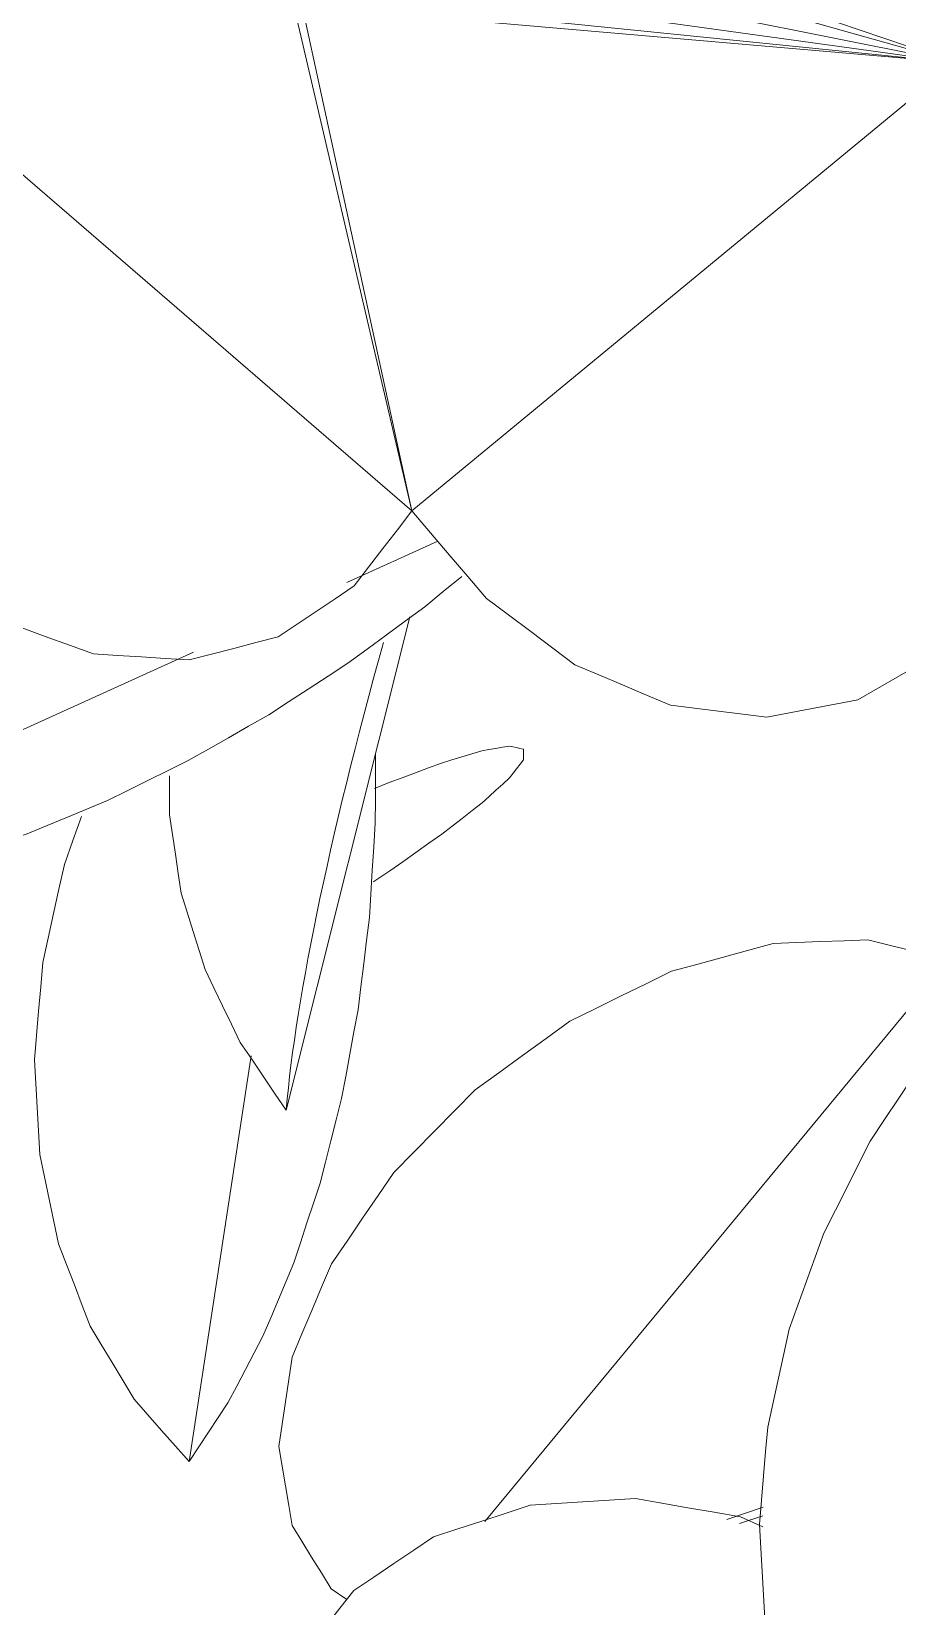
# Model space of a CAD drawing. Header units: metres. Extents: x -18.34 to -13.25, y -25.49 to -16.26.
# Drawn here: x -14.9841 to -14.939, y -21.0717 to -20.9897 of the extents above; entities that cross this region are included whole.
import ezdxf

# ---------------------------------------------------------------- set-up
doc = ezdxf.new("R2010")
doc.units = ezdxf.units.M
doc.layers.add('Importações nas famílias', color=7, linetype='Continuous', lineweight=5)
doc.layers.add('Vegetação', color=7, linetype='Continuous', lineweight=5)

# ---------------------------------------------------------------- blocks, each defined once
blk = doc.blocks.new('Planta_pergolado_12200 - plantas pergolado_skp_Component_12-V3485-Pavimento 02 - Executivo')
at = {"layer": 'Importações nas famílias', "color": 9}
for p, q in [((0.022673, 0.135611), (0.022565, 0.135523)), ((0.023583, 0.131337), (0.023591, 0.131833)), ((0.02074, 0.130994), (0.020569, 0.130403))]:
    blk.add_line(p, q, dxfattribs=at)
at = {"layer": 'Importações nas famílias', "color": 9, "flags": 128}
for points in [[(0.022565, 0.135523), (0.022433, 0.135287), (0.022301, 0.13505), (0.022169, 0.134814), (0.022037, 0.134577)], [(0.022037, 0.134577), (0.021883, 0.134197), (0.02173, 0.133816), (0.021577, 0.133436), (0.021424, 0.133056)], [(0.021424, 0.133056), (0.021253, 0.13254), (0.021082, 0.132025), (0.020911, 0.131509), (0.02074, 0.130994)], [(0.023428, 0.128855), (0.023467, 0.129476), (0.023505, 0.130096), (0.023544, 0.130717), (0.023583, 0.131337)], [(0.023357, 0.128093), (0.02336, 0.128124), (0.023428, 0.128855)]]:
    blk.add_lwpolyline(points, dxfattribs=at)
blk = doc.blocks.new('Planta_pergolado_12200 - plantas pergolado_skp_Component_17-V3486-Pavimento 02 - Executivo')
at = {"layer": 'Importações nas famílias', "color": 9}
for p, q in [((0.037706, 0.152053), (0.037725, 0.153191)), ((0.044451, 0.10981), (0.043743, 0.109602)), ((0.052096, 0.095322), (0.051524, 0.096015))]:
    blk.add_line(p, q, dxfattribs=at)
at = {"layer": 'Importações nas famílias', "color": 9, "flags": 128}
for points in [[(0.038379, 0.147624), (0.038211, 0.148731), (0.038043, 0.149838), (0.037874, 0.150946), (0.037706, 0.152053)], [(0.039066, 0.145622), (0.038723, 0.146623), (0.038379, 0.147624)], [(0.037153, 0.14166), (0.037803, 0.14215), (0.038453, 0.14264)], [(0.034962, 0.138702), (0.035509, 0.139441), (0.036057, 0.140181), (0.036605, 0.14092), (0.037153, 0.14166)], [(0.033329, 0.134948), (0.033738, 0.135886), (0.034146, 0.136825), (0.034554, 0.137763), (0.034962, 0.138702)], [(0.032368, 0.130654), (0.032608, 0.131728), (0.032848, 0.132801), (0.033089, 0.133875), (0.033329, 0.134948)], [(0.032141, 0.126113), (0.032198, 0.127249), (0.032254, 0.128384), (0.032311, 0.129519), (0.032368, 0.130654)], [(0.032667, 0.121635), (0.032535, 0.122754), (0.032404, 0.123874), (0.032273, 0.124994), (0.032141, 0.126113)], [(0.033907, 0.117524), (0.033597, 0.118551), (0.033287, 0.119579), (0.032977, 0.120607), (0.032667, 0.121635)], [(0.035779, 0.11406), (0.035311, 0.114926), (0.034843, 0.115792), (0.034375, 0.116658), (0.033907, 0.117524)], [(0.038154, 0.11148), (0.03756, 0.112125), (0.036966, 0.11277), (0.036372, 0.113415), (0.035779, 0.11406)], [(0.04087, 0.10996), (0.040191, 0.11034), (0.039512, 0.11072), (0.038833, 0.1111), (0.038154, 0.11148)], [(0.043743, 0.109602), (0.043025, 0.109692), (0.042306, 0.109781), (0.041588, 0.10987), (0.04087, 0.10996)], [(0.054758, 0.093579), (0.054093, 0.094014), (0.053427, 0.09445), (0.052761, 0.094886), (0.052096, 0.095322)], [(0.056901, 0.093133), (0.056187, 0.093281), (0.055472, 0.09343), (0.054758, 0.093579)]]:
    blk.add_lwpolyline(points, dxfattribs=at)
blk = doc.blocks.new('Planta_pergolado_12200 - plantas pergolado_skp_Component_16-V3487-Pavimento 02 - Executivo')
for name in ['Planta_pergolado_12200 - plantas pergolado_skp_Component_17-V3486-Pavimento 02 - Executivo', 'Planta_pergolado_12200 - plantas pergolado_skp_Component_12-V3485-Pavimento 02 - Executivo']:
    blk.add_blockref(name, (0, 0))
blk = doc.blocks.new('Planta_pergolado_12200 - plantas pergolado_skp_-V3488-Pavimento 02 - Executivo')
blk.add_blockref('Planta_pergolado_12200 - plantas pergolado_skp_Component_16-V3487-Pavimento 02 - Executivo', (0, 0))
blk = doc.blocks.new('Planta_pergolado_12200 - plantas pergolado_skp_-V3489-Pavimento 02 - Executivo')
at = {"xscale": 1.254472261797389, "yscale": 1.254472261797389, "zscale": 1.254472261797389, "rotation": 44.99999999999149}
blk.add_blockref('Planta_pergolado_12200 - plantas pergolado_skp_-V3488-Pavimento 02 - Executivo', (0.101937, -0.102346), dxfattribs=at)
blk = doc.blocks.new('Planta_pergolado_12200 - plantas pergolado_skp_Component_12-V3555-Pavimento 02 - Executivo')
at = {"layer": 'Importações nas famílias', "color": 9}
blk.add_line((0.02074, 0.130994), (0.020569, 0.130403), dxfattribs=at)
at = {"layer": 'Importações nas famílias', "color": 9, "flags": 128}
for points in [[(0.022565, 0.135523), (0.022433, 0.135287), (0.022301, 0.13505), (0.022169, 0.134814), (0.022037, 0.134577)], [(0.022996, 0.135872), (0.022888, 0.135785), (0.02278, 0.135698), (0.022673, 0.135611), (0.022565, 0.135523)], [(0.023319, 0.135615), (0.023239, 0.135679), (0.023158, 0.135743), (0.023077, 0.135808), (0.022996, 0.135872)], [(0.023528, 0.134757), (0.023476, 0.134972), (0.023424, 0.135186), (0.023371, 0.1354), (0.023319, 0.135615)], [(0.023616, 0.13332), (0.023594, 0.13368), (0.023572, 0.134039), (0.02355, 0.134398), (0.023528, 0.134757)], [(0.022037, 0.134577), (0.021883, 0.134197), (0.02173, 0.133816), (0.021577, 0.133436), (0.021424, 0.133056)], [(0.021424, 0.133056), (0.021253, 0.13254), (0.021082, 0.132025), (0.020911, 0.131509), (0.02074, 0.130994)], [(0.023583, 0.131337), (0.023591, 0.131833), (0.0236, 0.132329), (0.023608, 0.132825), (0.023616, 0.13332)], [(0.023428, 0.128855), (0.023467, 0.129476), (0.023505, 0.130096), (0.023544, 0.130717), (0.023583, 0.131337)], [(0.023357, 0.128093), (0.02336, 0.128124), (0.023428, 0.128855)]]:
    blk.add_lwpolyline(points, dxfattribs=at)
blk = doc.blocks.new('Planta_pergolado_12200 - plantas pergolado_skp_Component_17-V3556-Pavimento 02 - Executivo')
at = {"layer": 'Importações nas famílias', "color": 9}
for p, q in [((0.039754, 0.143621), (0.045453, 0.115897)), ((0.051287, 0.123278), (0.051797, 0.124669)), ((0.051708, 0.123565), (0.052056, 0.124454)), ((0.044451, 0.10981), (0.043743, 0.109602))]:
    blk.add_line(p, q, dxfattribs=at)
at = {"layer": 'Importações nas famílias', "color": 9, "flags": 128}
for points in [[(0.037153, 0.14166), (0.037803, 0.14215), (0.038453, 0.14264), (0.039104, 0.143131), (0.039754, 0.143621)], [(0.034962, 0.138702), (0.035509, 0.139441), (0.036057, 0.140181), (0.036605, 0.14092), (0.037153, 0.14166)], [(0.033329, 0.134948), (0.033738, 0.135886), (0.034146, 0.136825), (0.034554, 0.137763), (0.034962, 0.138702)], [(0.032368, 0.130654), (0.032608, 0.131728), (0.032848, 0.132801), (0.033089, 0.133875), (0.033329, 0.134948)], [(0.032141, 0.126113), (0.032198, 0.127249), (0.032254, 0.128384), (0.032311, 0.129519), (0.032368, 0.130654)], [(0.032667, 0.121635), (0.032535, 0.122754), (0.032404, 0.123874), (0.032273, 0.124994), (0.032141, 0.126113)], [(0.033907, 0.117524), (0.033597, 0.118551), (0.033287, 0.119579), (0.032977, 0.120607), (0.032667, 0.121635)], [(0.035779, 0.11406), (0.035311, 0.114926), (0.034843, 0.115792), (0.034375, 0.116658), (0.033907, 0.117524)], [(0.038154, 0.11148), (0.03756, 0.112125), (0.036966, 0.11277), (0.036372, 0.113415), (0.035779, 0.11406)], [(0.04087, 0.10996), (0.040191, 0.11034), (0.039512, 0.11072), (0.038833, 0.1111), (0.038154, 0.11148)], [(0.043743, 0.109602), (0.043025, 0.109692), (0.042306, 0.109781), (0.041588, 0.10987), (0.04087, 0.10996)]]:
    blk.add_lwpolyline(points, dxfattribs=at)
blk = doc.blocks.new('Planta_pergolado_12200 - plantas pergolado_skp_Component_16-V3557-Pavimento 02 - Executivo')
for name in ['Planta_pergolado_12200 - plantas pergolado_skp_Component_17-V3556-Pavimento 02 - Executivo', 'Planta_pergolado_12200 - plantas pergolado_skp_Component_12-V3555-Pavimento 02 - Executivo']:
    blk.add_blockref(name, (0, 0))
blk = doc.blocks.new('Planta_pergolado_12200 - plantas pergolado_skp_-V3558-Pavimento 02 - Executivo')
blk.add_blockref('Planta_pergolado_12200 - plantas pergolado_skp_Component_16-V3557-Pavimento 02 - Executivo', (0, 0))
blk = doc.blocks.new('Planta_pergolado_12200 - plantas pergolado_skp_-V3559-Pavimento 02 - Executivo')
at = {"xscale": 1.254472261797389, "yscale": 1.254472261797389, "zscale": 1.254472261797389, "rotation": 44.99999999999149}
blk.add_blockref('Planta_pergolado_12200 - plantas pergolado_skp_-V3558-Pavimento 02 - Executivo', (0.101937, -0.102346), dxfattribs=at)
blk = doc.blocks.new('Planta_pergolado_12200 - plantas pergolado_skp_-V3560-Pavimento 02 - Executivo')
at = {"rotation": 89.9999999999999}
for name in ['Planta_pergolado_12200 - plantas pergolado_skp_-V3559-Pavimento 02 - Executivo', 'Planta_pergolado_12200 - plantas pergolado_skp_-V3489-Pavimento 02 - Executivo']:
    blk.add_blockref(name, (0.696245, 0.01573), dxfattribs=at)
blk = doc.blocks.new('Planta_pergolado_12200 - plantas pergolado_skp_Component_12-V667-Pavimento 02 - Executivo')
at = {"layer": 'Importações nas famílias', "color": 9}
blk.add_line((-0.053406, -0.233311), (-0.027716, -0.226869), dxfattribs=at)
at = {"layer": 'Importações nas famílias', "color": 9, "flags": 128}
for points in [[(-0.031853, -0.229005), (-0.030917, -0.228746), (-0.029981, -0.228487), (-0.029045, -0.228228)], [(-0.035507, -0.229954), (-0.034594, -0.229716), (-0.03368, -0.229479), (-0.032766, -0.229242), (-0.031853, -0.229005)], [(-0.039032, -0.230805), (-0.038151, -0.230592), (-0.037269, -0.230379), (-0.036388, -0.230166), (-0.035507, -0.229954)], [(-0.042387, -0.231549), (-0.041548, -0.231363), (-0.040709, -0.231177), (-0.03987, -0.230991), (-0.039032, -0.230805)], [(-0.048442, -0.232685), (-0.047716, -0.232559), (-0.046989, -0.232432), (-0.046262, -0.232305), (-0.045535, -0.232179)], [(-0.045535, -0.232179), (-0.044748, -0.232021), (-0.043961, -0.231864), (-0.043174, -0.231707), (-0.042387, -0.231549)], [(-0.051076, -0.233064), (-0.050417, -0.23297), (-0.049759, -0.232875), (-0.049101, -0.23278), (-0.048442, -0.232685)], [(-0.053406, -0.233311), (-0.052823, -0.23325), (-0.052241, -0.233188), (-0.051658, -0.233126), (-0.051076, -0.233064)], [(-0.049884, -0.235696), (-0.050764, -0.2351), (-0.051645, -0.234504), (-0.052525, -0.233908), (-0.053406, -0.233311)], [(-0.046088, -0.23753), (-0.047037, -0.237072), (-0.047986, -0.236613), (-0.048935, -0.236155), (-0.049884, -0.235696)], [(-0.042107, -0.238769), (-0.043103, -0.238459), (-0.044098, -0.23815), (-0.045093, -0.23784), (-0.046088, -0.23753)], [(-0.038036, -0.239385), (-0.039054, -0.239231), (-0.040072, -0.239077), (-0.041089, -0.238923), (-0.042107, -0.238769)], [(-0.036002, -0.239374), (-0.037019, -0.239379), (-0.038036, -0.239385)]]:
    blk.add_lwpolyline(points, dxfattribs=at)
blk = doc.blocks.new('Planta_pergolado_12200 - plantas pergolado_skp_Component_16-V3907-Pavimento 02 - Executivo')
at = {"extrusion": (0, 0, -1), "zscale": -1, "rotation": 180}
blk.add_blockref('Planta_pergolado_12200 - plantas pergolado_skp_Component_12-V667-Pavimento 02 - Executivo', (0, 0), dxfattribs=at)
blk = doc.blocks.new('Planta_pergolado_12200 - plantas pergolado_skp_Component_12-V739-Pavimento 02 - Executivo')
at = {"layer": 'Importações nas famílias', "color": 9}
blk.add_line((-0.071722, -0.238356), (-0.050576, -0.23512), dxfattribs=at)
at = {"layer": 'Importações nas famílias', "color": 9, "flags": 128}
for points in [[(-0.043382, -0.228971), (-0.042154, -0.228895), (-0.040926, -0.228818), (-0.039698, -0.228742), (-0.038469, -0.228665)], [(-0.038469, -0.228665), (-0.037226, -0.228659), (-0.035982, -0.228653), (-0.034809, -0.228647)], [(-0.052809, -0.230414), (-0.051652, -0.230199), (-0.050495, -0.229985), (-0.049337, -0.229771), (-0.04818, -0.229556)], [(-0.04818, -0.229556), (-0.046981, -0.22941), (-0.045781, -0.229264), (-0.044582, -0.229117), (-0.043382, -0.228971)], [(-0.057218, -0.231534), (-0.056116, -0.231254), (-0.055014, -0.230974), (-0.053911, -0.230694), (-0.052809, -0.230414)], [(-0.061358, -0.232905), (-0.060323, -0.232563), (-0.059288, -0.23222), (-0.058253, -0.231877), (-0.057218, -0.231534)], [(-0.065183, -0.234512), (-0.064227, -0.23411), (-0.063271, -0.233709), (-0.062315, -0.233307), (-0.061358, -0.232905)], [(-0.068651, -0.236335), (-0.067784, -0.235879), (-0.066917, -0.235424), (-0.06605, -0.234968), (-0.065183, -0.234512)], [(-0.071722, -0.238356), (-0.070954, -0.237851), (-0.070187, -0.237346), (-0.069419, -0.236841), (-0.068651, -0.236335)], [(-0.068471, -0.241228), (-0.069284, -0.24051), (-0.070097, -0.239792), (-0.07091, -0.239074), (-0.071722, -0.238356)], [(-0.064658, -0.243515), (-0.065611, -0.242943), (-0.066564, -0.242372), (-0.067518, -0.2418), (-0.068471, -0.241228)], [(-0.060371, -0.245166), (-0.061443, -0.244753), (-0.062514, -0.24434), (-0.063586, -0.243928), (-0.064658, -0.243515)], [(-0.038121, -0.243962), (-0.039373, -0.24441), (-0.040624, -0.244859)], [(-0.055713, -0.24614), (-0.056877, -0.245896), (-0.058042, -0.245653), (-0.059207, -0.245409), (-0.060371, -0.245166)], [(-0.040624, -0.244859), (-0.041899, -0.24514), (-0.043173, -0.245422), (-0.044448, -0.245703), (-0.045722, -0.245985)], [(-0.045722, -0.245985), (-0.046989, -0.246092), (-0.048256, -0.2462), (-0.049524, -0.246307), (-0.050791, -0.246415)], [(-0.050791, -0.246415), (-0.052021, -0.246346), (-0.053252, -0.246277), (-0.054482, -0.246209), (-0.055713, -0.24614)]]:
    blk.add_lwpolyline(points, dxfattribs=at)
blk = doc.blocks.new('Planta_pergolado_12200 - plantas pergolado_skp_Component_16-V3943-Pavimento 02 - Executivo')
at = {"extrusion": (0, 0, -1), "zscale": -1, "rotation": 180}
blk.add_blockref('Planta_pergolado_12200 - plantas pergolado_skp_Component_12-V739-Pavimento 02 - Executivo', (0, 0), dxfattribs=at)
blk = doc.blocks.new('Planta_pergolado_12200 - plantas pergolado_skp_Component_12-V749-Pavimento 02 - Executivo')
at = {"layer": 'Importações nas famílias', "color": 9}
blk.add_line((-0.095923, -0.200589), (-0.042963, -0.192484), dxfattribs=at)
at = {"layer": 'Importações nas famílias', "color": 9, "flags": 128}
for points in [[(-0.067583, -0.191204), (-0.066355, -0.191127), (-0.065126, -0.191051), (-0.063898, -0.190974), (-0.06267, -0.190898)], [(-0.06267, -0.190898), (-0.061426, -0.190892), (-0.060183, -0.190886), (-0.05894, -0.19088), (-0.057696, -0.190874)], [(-0.057696, -0.190874), (-0.056451, -0.190939), (-0.055207, -0.191003), (-0.053962, -0.191068), (-0.052717, -0.191133)], [(-0.052717, -0.191133), (-0.051485, -0.191267), (-0.050252, -0.191402), (-0.04902, -0.191537), (-0.047788, -0.191671)], [(-0.07701, -0.192647), (-0.075852, -0.192432), (-0.074695, -0.192218), (-0.073538, -0.192004), (-0.072381, -0.191789)], [(-0.072381, -0.191789), (-0.071181, -0.191643), (-0.069982, -0.191497), (-0.068782, -0.19135), (-0.067583, -0.191204)], [(-0.047788, -0.191671), (-0.046581, -0.191874), (-0.045375, -0.192078), (-0.044169, -0.192281), (-0.042963, -0.192484)], [(-0.081419, -0.193767), (-0.080317, -0.193487), (-0.079214, -0.193207), (-0.078112, -0.192927), (-0.07701, -0.192647)], [(-0.042963, -0.192484), (-0.043845, -0.193461), (-0.044728, -0.194438), (-0.04561, -0.195416), (-0.046492, -0.196393)], [(-0.085559, -0.195138), (-0.084524, -0.194796), (-0.083489, -0.194453), (-0.082454, -0.19411), (-0.081419, -0.193767)], [(-0.089384, -0.196745), (-0.088428, -0.196343), (-0.087471, -0.195941), (-0.086515, -0.19554), (-0.085559, -0.195138)], [(-0.092851, -0.198568), (-0.091985, -0.198112), (-0.091118, -0.197656), (-0.090251, -0.197201), (-0.089384, -0.196745)], [(-0.046492, -0.196393), (-0.047505, -0.197266), (-0.048518, -0.198139), (-0.049531, -0.199011), (-0.050543, -0.199884)], [(-0.095923, -0.200589), (-0.095155, -0.200084), (-0.094387, -0.199579), (-0.093619, -0.199073), (-0.092851, -0.198568)], [(-0.050543, -0.199884), (-0.051663, -0.200632), (-0.052782, -0.20138), (-0.053901, -0.202128), (-0.05502, -0.202876)], [(-0.092672, -0.203461), (-0.093484, -0.202743), (-0.094297, -0.202025), (-0.09511, -0.201307), (-0.095923, -0.200589)], [(-0.088858, -0.205748), (-0.089811, -0.205176), (-0.090765, -0.204604), (-0.091718, -0.204032), (-0.092672, -0.203461)], [(-0.05502, -0.202876), (-0.05622, -0.203481), (-0.057419, -0.204086), (-0.058619, -0.204692), (-0.059818, -0.205297)], [(-0.084572, -0.207398), (-0.085643, -0.206986), (-0.086715, -0.206573), (-0.087787, -0.206161), (-0.088858, -0.205748)], [(-0.059818, -0.205297), (-0.06107, -0.205746), (-0.062322, -0.206194), (-0.063573, -0.206643), (-0.064825, -0.207092)], [(-0.079913, -0.208373), (-0.081078, -0.208129), (-0.082242, -0.207886), (-0.083407, -0.207642), (-0.084572, -0.207398)], [(-0.064825, -0.207092), (-0.066099, -0.207373), (-0.067374, -0.207655), (-0.068648, -0.207936), (-0.069922, -0.208217)], [(-0.074992, -0.208648), (-0.076222, -0.208579), (-0.077452, -0.20851), (-0.078683, -0.208441), (-0.079913, -0.208373)], [(-0.069922, -0.208217), (-0.07119, -0.208325), (-0.072457, -0.208433), (-0.073724, -0.20854), (-0.074992, -0.208648)]]:
    blk.add_lwpolyline(points, dxfattribs=at)
blk = doc.blocks.new('Planta_pergolado_12200 - plantas pergolado_skp_Component_12-V751-Pavimento 02 - Executivo')
at = {"layer": 'Importações nas famílias', "color": 9}
for p, q in [((-0.025919, -0.230137), (-0.023772, -0.225411)), ((-0.042082, -0.26572), (-0.029549, -0.238128)), ((-0.024128, -0.253137), (-0.024533, -0.253888))]:
    blk.add_line(p, q, dxfattribs=at)
at = {"layer": 'Importações nas famílias', "color": 9, "flags": 128}
for points in [[(-0.027195, -0.226084), (-0.026403, -0.225121), (-0.025611, -0.224159)], [(-0.030134, -0.230093), (-0.029399, -0.229091), (-0.028664, -0.228089), (-0.027929, -0.227087), (-0.027195, -0.226084)], [(-0.032815, -0.234215), (-0.032145, -0.233184), (-0.031474, -0.232154), (-0.030804, -0.231124), (-0.030134, -0.230093)], [(-0.035206, -0.238403), (-0.034608, -0.237356), (-0.03401, -0.236309), (-0.033412, -0.235262), (-0.032815, -0.234215)], [(-0.037281, -0.242612), (-0.036762, -0.24156), (-0.036243, -0.240508), (-0.035724, -0.239455), (-0.035206, -0.238403)], [(-0.039017, -0.246794), (-0.038583, -0.245748), (-0.038149, -0.244703), (-0.037715, -0.243657), (-0.037281, -0.242612)], [(-0.040395, -0.250903), (-0.040051, -0.249876), (-0.039706, -0.248849), (-0.039362, -0.247821), (-0.039017, -0.246794)], [(-0.0414, -0.254894), (-0.041149, -0.253896), (-0.040897, -0.252899), (-0.040646, -0.251901), (-0.040395, -0.250903)], [(-0.024533, -0.253888), (-0.025238, -0.254828), (-0.025943, -0.255768), (-0.026648, -0.256708), (-0.027353, -0.257648)], [(-0.04202, -0.258722), (-0.041865, -0.257765), (-0.04171, -0.256808), (-0.041555, -0.255851), (-0.0414, -0.254894)], [(-0.027353, -0.257648), (-0.028164, -0.25843), (-0.028975, -0.259212), (-0.029786, -0.259994), (-0.030598, -0.260776)], [(-0.042248, -0.262344), (-0.042191, -0.261438), (-0.042134, -0.260533), (-0.042077, -0.259627), (-0.04202, -0.258722)], [(-0.030598, -0.260776), (-0.031496, -0.261382), (-0.032394, -0.261987), (-0.033293, -0.262593), (-0.034191, -0.263199)], [(-0.042082, -0.26572), (-0.042124, -0.264876), (-0.042165, -0.264032), (-0.042206, -0.263188), (-0.042248, -0.262344)], [(-0.034191, -0.263199), (-0.035156, -0.263614), (-0.03612, -0.26403), (-0.037085, -0.264445), (-0.03805, -0.26486)], [(-0.03805, -0.26486), (-0.039058, -0.265075), (-0.040066, -0.26529), (-0.041074, -0.265505), (-0.042082, -0.26572)]]:
    blk.add_lwpolyline(points, dxfattribs=at)
blk = doc.blocks.new('Planta_pergolado_12200 - plantas pergolado_skp_Component_17-V3949-Pavimento 02 - Executivo')
at = {"layer": 'Importações nas famílias', "color": 9}
for p, q in [((0.007004, 0.260585), (-0.022197, 0.226757)), ((-0.022197, 0.226757), (0.004179, 0.232926)), ((0.004095, 0.232468), (-0.022197, 0.226757)), ((0.00116, 0.198441), (0.004095, 0.232468)), ((0.00116, 0.198441), (0.004365, 0.230296)), ((0.005306, 0.228374), (0.00116, 0.198441)), ((-0.022197, 0.226757), (0.00116, 0.198441)), ((0.006854, 0.226834), (0.00116, 0.198441)), ((0.008902, 0.225781), (0.00116, 0.198441)), ((0.010347, 0.225485), (0.00116, 0.198441))]:
    blk.add_line(p, q, dxfattribs=at)
at = {"layer": 'Importações nas famílias', "color": 9, "flags": 128}
for points in [[(-0.02964, 0.243347), (-0.029185, 0.244601), (-0.02873, 0.245856), (-0.028275, 0.24711), (-0.027819, 0.248365)], [(-0.029959, 0.238352), (-0.029879, 0.2396), (-0.029799, 0.240849), (-0.02972, 0.242098), (-0.02964, 0.243347)], [(-0.028753, 0.233719), (-0.029055, 0.234877), (-0.029356, 0.236035), (-0.029657, 0.237193), (-0.029959, 0.238352)], [(-0.026106, 0.229764), (-0.026768, 0.230753), (-0.02743, 0.231741), (-0.028091, 0.23273), (-0.028753, 0.233719)], [(-0.022197, 0.226757), (-0.023175, 0.227509), (-0.024152, 0.22826), (-0.025129, 0.229012), (-0.026106, 0.229764)], [(-0.026755, 0.222862), (-0.025616, 0.223836), (-0.024476, 0.22481), (-0.023337, 0.225783), (-0.022197, 0.226757)], [(-0.030206, 0.218268), (-0.029343, 0.219417), (-0.028481, 0.220565), (-0.027618, 0.221714), (-0.026755, 0.222862)], [(-0.032316, 0.213287), (-0.031788, 0.214533), (-0.031261, 0.215778), (-0.030734, 0.217023), (-0.030206, 0.218268)], [(-0.03294, 0.20826), (-0.032784, 0.209517), (-0.032628, 0.210774), (-0.032472, 0.212031), (-0.032316, 0.213287)], [(-0.032036, 0.203528), (-0.032262, 0.204711), (-0.032488, 0.205894), (-0.032714, 0.207077), (-0.03294, 0.20826)], [(-0.029665, 0.199414), (-0.030258, 0.200443), (-0.030851, 0.201471), (-0.031443, 0.2025), (-0.032036, 0.203528)]]:
    blk.add_lwpolyline(points, dxfattribs=at)
blk = doc.blocks.new('Planta_pergolado_12200 - plantas pergolado_skp_Component_16-V3950-Pavimento 02 - Executivo')
blk.add_blockref('Planta_pergolado_12200 - plantas pergolado_skp_Component_17-V3949-Pavimento 02 - Executivo', (0, 0))
at = {"extrusion": (0, 0, -1), "zscale": -1, "rotation": 180}
for name in ['Planta_pergolado_12200 - plantas pergolado_skp_Component_12-V751-Pavimento 02 - Executivo', 'Planta_pergolado_12200 - plantas pergolado_skp_Component_12-V749-Pavimento 02 - Executivo']:
    blk.add_blockref(name, (0, 0), dxfattribs=at)
blk = doc.blocks.new('Planta_pergolado_12200 - plantas pergolado_skp_-V3951-Pavimento 02 - Executivo')
for name in ['Planta_pergolado_12200 - plantas pergolado_skp_Component_16-V3943-Pavimento 02 - Executivo', 'Planta_pergolado_12200 - plantas pergolado_skp_Component_16-V3950-Pavimento 02 - Executivo']:
    blk.add_blockref(name, (0, 0))
blk = doc.blocks.new('Planta_pergolado_12200 - plantas pergolado_skp_-V3952-Pavimento 02 - Executivo')
for name in ['Planta_pergolado_12200 - plantas pergolado_skp_-V3951-Pavimento 02 - Executivo', 'Planta_pergolado_12200 - plantas pergolado_skp_Component_16-V3907-Pavimento 02 - Executivo']:
    blk.add_blockref(name, (0, 0))
blk = doc.blocks.new('Planta_pergolado_12200 - plantas pergolado_skp_-V4061-Pavimento 02 - Executivo')
blk.add_blockref('Planta_pergolado_12200 - plantas pergolado_skp_-V3952-Pavimento 02 - Executivo', (0, 0))
blk = doc.blocks.new('Planta_pergolado_12200 - plantas pergolado_skp_Component_12-V961-Pavimento 02 - Executivo')
at = {"layer": 'Importações nas famílias', "color": 9}
for p, q in [((-0.142528, -0.193834), (-0.146457, -0.193321)), ((-0.146316, -0.193591), (-0.145471, -0.193657))]:
    blk.add_line(p, q, dxfattribs=at)
at = {"layer": 'Importações nas famílias', "color": 9, "flags": 128}
for points in [[(-0.142528, -0.193834), (-0.143421, -0.194266), (-0.144314, -0.194697), (-0.145208, -0.195128), (-0.146101, -0.19556)], [(-0.145471, -0.193657), (-0.144735, -0.193702), (-0.143999, -0.193746), (-0.143264, -0.19379), (-0.142528, -0.193834)]]:
    blk.add_lwpolyline(points, dxfattribs=at)
blk = doc.blocks.new('Planta_pergolado_12200 - plantas pergolado_skp_Component_17-V4082-Pavimento 02 - Executivo')
at = {"layer": 'Importações nas famílias', "color": 9}
for p, q in [((-0.102151, 0.224676), (-0.128901, 0.20517)), ((-0.109039, 0.195961), (-0.102151, 0.224676)), ((-0.108323, 0.197521), (-0.102151, 0.224676)), ((-0.107057, 0.199151), (-0.102151, 0.224676)), ((-0.105505, 0.200347), (-0.102151, 0.224676)), ((-0.103774, 0.201029), (-0.102151, 0.224676)), ((-0.102151, 0.224676), (-0.085787, 0.206845)), ((-0.101983, 0.201149), (-0.102151, 0.224676)), ((-0.074602, 0.20964), (-0.075119, 0.208474)), ((-0.128901, 0.20517), (-0.126647, 0.190518)), ((-0.109219, 0.195569), (-0.128901, 0.20517)), ((-0.128901, 0.20517), (-0.109039, 0.195961)), ((-0.105505, 0.200347), (-0.103774, 0.201029)), ((-0.103774, 0.201029), (-0.101983, 0.201149)), ((-0.098464, 0.192202), (-0.103774, 0.201029)), ((-0.095471, 0.200988), (-0.101983, 0.201149)), ((-0.100252, 0.2007), (-0.101983, 0.201149)), ((-0.098464, 0.192202), (-0.101983, 0.201149)), ((-0.107057, 0.199151), (-0.105505, 0.200347)), ((-0.098464, 0.192202), (-0.105505, 0.200347)), ((-0.0987, 0.199712), (-0.100252, 0.2007)), ((-0.100252, 0.2007), (-0.09582, 0.20068)), ((-0.098464, 0.192202), (-0.100252, 0.2007)), ((-0.0987, 0.199712), (-0.094869, 0.199896)), ((-0.097432, 0.198252), (-0.0987, 0.199712)), ((-0.098464, 0.192202), (-0.0987, 0.199712)), ((-0.108323, 0.197521), (-0.107057, 0.199151)), ((-0.098464, 0.192202), (-0.107057, 0.199151)), ((-0.093124, 0.198836), (-0.097432, 0.198252)), ((-0.098464, 0.192202), (-0.097432, 0.198252)), ((-0.096536, 0.19642), (-0.097432, 0.198252)), ((-0.091285, 0.197755), (-0.096536, 0.19642)), ((-0.109039, 0.195961), (-0.108323, 0.197521)), ((-0.098464, 0.192202), (-0.108323, 0.197521)), ((-0.096072, 0.194341), (-0.08952, 0.196905)), ((-0.098464, 0.192202), (-0.096536, 0.19642)), ((-0.096165, 0.194759), (-0.096536, 0.19642)), ((-0.093706, 0.193405), (-0.088227, 0.196297)), ((-0.112207, 0.189958), (-0.109219, 0.195569)), ((-0.109682, 0.193427), (-0.109219, 0.195569)), ((-0.109219, 0.195569), (-0.109039, 0.195961)), ((-0.098464, 0.192202), (-0.109219, 0.195569)), ((-0.096165, 0.194759), (-0.096072, 0.194341)), ((-0.096072, 0.194341), (-0.098155, 0.192479)), ((-0.096072, 0.194341), (-0.096071, 0.192862)), ((-0.084304, 0.189474), (-0.082503, 0.194202)), ((-0.111576, 0.190049), (-0.109682, 0.193427)), ((-0.098464, 0.192202), (-0.109682, 0.193427)), ((-0.109682, 0.191243), (-0.109682, 0.193427)), ((-0.098464, 0.192202), (-0.109682, 0.191243)), ((-0.098539, 0.192181), (-0.109218, 0.189163)), ((-0.098684, 0.192094), (-0.108321, 0.187332)), ((-0.109682, 0.191243), (-0.110993, 0.189113)), ((-0.109218, 0.189163), (-0.109682, 0.191243)), ((-0.072716, 0.191624), (-0.072265, 0.190575)), ((-0.109218, 0.189163), (-0.110055, 0.187971)), ((-0.108321, 0.187332), (-0.109218, 0.189163)), ((-0.107054, 0.185872), (-0.10368, 0.188358)), ((-0.108321, 0.187332), (-0.109192, 0.186272)), ((-0.107562, 0.186456), (-0.108321, 0.187332)), ((-0.107562, 0.186456), (-0.108232, 0.185717)), ((-0.107054, 0.185872), (-0.107562, 0.186456)), ((-0.106487, 0.184947), (-0.107562, 0.186456)), ((-0.106219, 0.18534), (-0.107054, 0.185872)), ((-0.106444, 0.18501), (-0.107054, 0.185872))]:
    blk.add_line(p, q, dxfattribs=at)
at = {"layer": 'Importações nas famílias', "color": 9, "flags": 128}
for points in [[(-0.095341, 0.232238), (-0.094248, 0.232676), (-0.093156, 0.233115), (-0.092064, 0.233553), (-0.090972, 0.233992)], [(-0.090972, 0.233992), (-0.089839, 0.234032), (-0.088707, 0.234072), (-0.087575, 0.234113), (-0.086442, 0.234153)], [(-0.086442, 0.234153), (-0.085367, 0.233792), (-0.084291, 0.233431), (-0.083216, 0.23307), (-0.08214, 0.232708)], [(-0.119083, 0.232731), (-0.118095, 0.232923), (-0.117107, 0.233116), (-0.116119, 0.233309), (-0.115131, 0.233502)], [(-0.115131, 0.233502), (-0.11415, 0.233379), (-0.113169, 0.233255), (-0.112188, 0.233131), (-0.111207, 0.233008)], [(-0.111207, 0.233008), (-0.110299, 0.232576), (-0.109391, 0.232144), (-0.108484, 0.231712), (-0.107576, 0.231281)], [(-0.122792, 0.230745), (-0.121865, 0.231242), (-0.120938, 0.231738), (-0.12001, 0.232234), (-0.119083, 0.232731)], [(-0.099176, 0.229042), (-0.098217, 0.229841), (-0.097259, 0.23064), (-0.0963, 0.231439), (-0.095341, 0.232238)], [(-0.08214, 0.232708), (-0.081213, 0.231977), (-0.080286, 0.231245), (-0.079359, 0.230513), (-0.078433, 0.229781)], [(-0.126007, 0.227682), (-0.125203, 0.228448), (-0.124399, 0.229214), (-0.123596, 0.22998), (-0.122792, 0.230745)], [(-0.107576, 0.231281), (-0.106804, 0.23057), (-0.106032, 0.22986), (-0.10526, 0.229149), (-0.104487, 0.228439)], [(-0.078433, 0.229781), (-0.077734, 0.228741), (-0.077034, 0.227701), (-0.076335, 0.226661), (-0.075636, 0.225621)], [(-0.102151, 0.224676), (-0.101407, 0.225767), (-0.100664, 0.226859), (-0.09992, 0.22795), (-0.099176, 0.229042)], [(-0.104487, 0.228439), (-0.103903, 0.227498), (-0.103319, 0.226557), (-0.102735, 0.225617), (-0.102151, 0.224676)], [(-0.128506, 0.223749), (-0.127881, 0.224732), (-0.127256, 0.225716), (-0.126631, 0.226699), (-0.126007, 0.227682)], [(-0.075636, 0.225621), (-0.075225, 0.224362), (-0.074813, 0.223103), (-0.074402, 0.221844), (-0.07399, 0.220585)], [(-0.130122, 0.219215), (-0.129718, 0.220348), (-0.129314, 0.221482), (-0.12891, 0.222616), (-0.128506, 0.223749)], [(-0.07399, 0.220585), (-0.073902, 0.219214), (-0.073813, 0.217843), (-0.073724, 0.216472), (-0.073636, 0.215101)], [(-0.130742, 0.214388), (-0.130587, 0.215595), (-0.130432, 0.216801), (-0.130277, 0.218008), (-0.130122, 0.219215)], [(-0.073636, 0.215101), (-0.073877, 0.213736), (-0.074119, 0.21237), (-0.07436, 0.211005), (-0.074602, 0.20964)], [(-0.130326, 0.209597), (-0.13043, 0.210795), (-0.130534, 0.211993), (-0.130638, 0.21319), (-0.130742, 0.214388)], [(-0.128901, 0.20517), (-0.129257, 0.206277), (-0.129613, 0.207384), (-0.12997, 0.208491), (-0.130326, 0.209597)], [(-0.13268, 0.203419), (-0.131735, 0.203857), (-0.13079, 0.204295), (-0.129845, 0.204732), (-0.128901, 0.20517)], [(-0.136012, 0.200557), (-0.135179, 0.201273), (-0.134346, 0.201988), (-0.133513, 0.202704), (-0.13268, 0.203419)], [(-0.13867, 0.196778), (-0.138005, 0.197723), (-0.137341, 0.198668), (-0.136676, 0.199612), (-0.136012, 0.200557)], [(-0.140473, 0.19234), (-0.140022, 0.19345), (-0.139571, 0.194559), (-0.13912, 0.195669), (-0.13867, 0.196778)], [(-0.141298, 0.187546), (-0.141091, 0.188745), (-0.140885, 0.189943), (-0.140679, 0.191142), (-0.140473, 0.19234)], [(-0.072265, 0.190575), (-0.072058, 0.189404), (-0.071851, 0.188233), (-0.071645, 0.187062), (-0.071438, 0.185891)], [(-0.141141, 0.183928), (-0.141193, 0.185134), (-0.141245, 0.18634), (-0.141298, 0.187546)], [(-0.071438, 0.185891), (-0.07149, 0.184678), (-0.071541, 0.183465), (-0.071573, 0.182719)]]:
    blk.add_lwpolyline(points, dxfattribs=at)
blk = doc.blocks.new('Planta_pergolado_12200 - plantas pergolado_skp_Component_16-V4083-Pavimento 02 - Executivo')
blk.add_blockref('Planta_pergolado_12200 - plantas pergolado_skp_Component_17-V4082-Pavimento 02 - Executivo', (0, 0))
at = {"extrusion": (0, 0, -1), "zscale": -1, "rotation": 180}
blk.add_blockref('Planta_pergolado_12200 - plantas pergolado_skp_Component_12-V961-Pavimento 02 - Executivo', (-0.07482, -0.008389), dxfattribs=at)
blk = doc.blocks.new('Planta_pergolado_12200 - plantas pergolado_skp_-V4107-Pavimento 02 - Executivo')
blk.add_blockref('Planta_pergolado_12200 - plantas pergolado_skp_Component_16-V4083-Pavimento 02 - Executivo', (0, 0))
blk = doc.blocks.new('Planta_pergolado_12200 - plantas pergolado_skp_-V4293-Pavimento 02 - Executivo')
blk.add_blockref('Planta_pergolado_12200 - plantas pergolado_skp_-V4107-Pavimento 02 - Executivo', (0, 0))
blk = doc.blocks.new('Planta_pergolado_12200 - Planta_pergolado_12200-V4294-Pavimento 02 - Executivo')
for name in ['Planta_pergolado_12200 - plantas pergolado_skp_-V4293-Pavimento 02 - Executivo', 'Planta_pergolado_12200 - plantas pergolado_skp_-V4061-Pavimento 02 - Executivo']:
    blk.add_blockref(name, (0, 0))
at = {"xscale": 1.068436298615139, "yscale": 1.068436298615139, "zscale": 1.068436298615139, "rotation": 83.79999999999607}
blk.add_blockref('Planta_pergolado_12200 - plantas pergolado_skp_-V3560-Pavimento 02 - Executivo', (-0.091864, -0.479646), dxfattribs=at)

msp = doc.modelspace()

# ---------------------------------------------------------------- block references
at = {"layer": 'Vegetação', "color": 9, "rotation": 89.99999999999997}
msp.add_blockref('Planta_pergolado_12200 - Planta_pergolado_12200-V4294-Pavimento 02 - Executivo', (-14.737518, -20.992449), dxfattribs=at)

doc.saveas('drawing.dxf')
